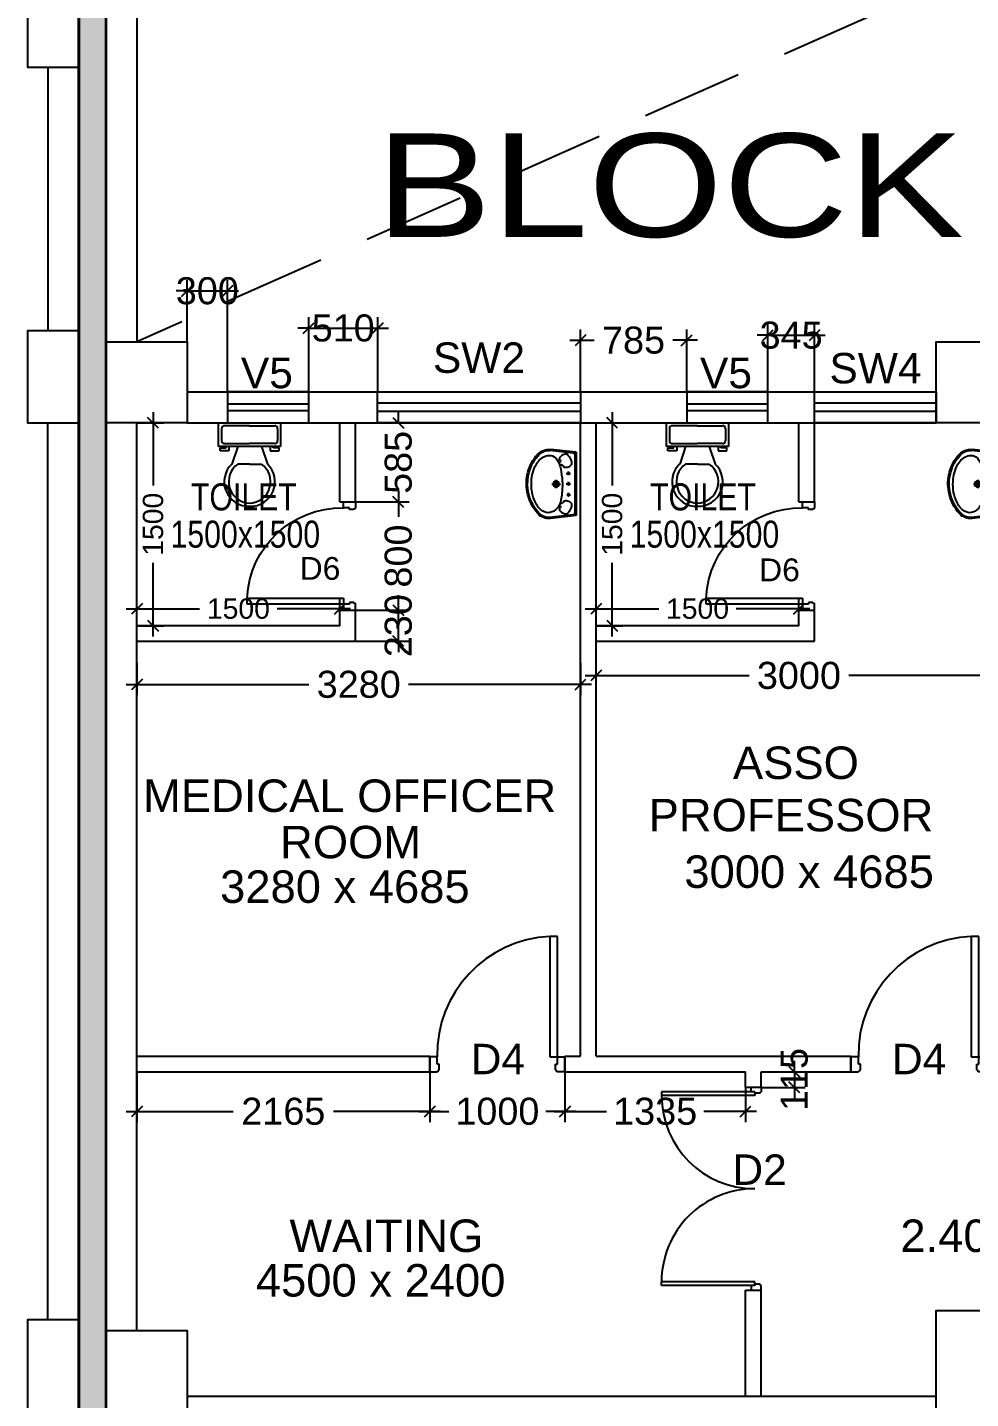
# Model space of a CAD drawing. Extents: x 7897917 to 8423973, y -6487334 to -6173396.
# Drawn here: x 7963284 to 7970258, y -6426861 to -6416719 of the extents above; entities that cross this region are included whole.
import ezdxf
from ezdxf.enums import TextEntityAlignment as Align

# ---------------------------------------------------------------- set-up
doc = ezdxf.new("R2010")
doc.units = 0
doc.header["$LTSCALE"] = 600
doc.header["$MEASUREMENT"] = 0
doc.header["$PDMODE"] = 35
doc.linetypes.add('HIDDEN', pattern=[0.375, 0.25, -0.125])
doc.linetypes.add('HIDDEN2', pattern=[0.1875, 0.125, -0.0625])
doc.layers.get('0').update_dxf_attribs({"linetype": 'CONTINUOUS'})
doc.layers.get('Defpoints').update_dxf_attribs({"linetype": 'CONTINUOUS'})
for name, color, linetype in [('BLOCKS-PROP', 2, 'CONTINUOUS'), ('DOOR', 32, 'CONTINUOUS'), ('Duct', 8, 'CONTINUOUS'), ('Exp.Joint', 104, 'CONTINUOUS'), ('joinery', 7, 'CONTINUOUS'), ('LA-column', 3, 'CONTINUOUS'), ('REVISIONS', 6, 'CONTINUOUS'), ('Room Dim', 1, 'CONTINUOUS'), ('TEXT', 6, 'CONTINUOUS'), ('Toi-Euip', 8, 'CONTINUOUS'), ('toi-fix', 46, 'CONTINUOUS'), ('Walls', 7, 'CONTINUOUS'), ('WIN', 151, 'CONTINUOUS'), ('Working Dim', 5, 'CONTINUOUS')]:
    doc.layers.add(name, color=color, linetype=linetype)
doc.styles.add('ari', font='arial.ttf')
doc.styles.add('ARIAL', font='arial.ttf')
doc.dimstyles.new('int. dim', dxfattribs={"dimtxt": 450, "dimasz": 80, "dimexe": 80, "dimexo": 0, "dimgap": 70, "dimtad": 0, "dimdec": 0, "dimzin": 12, "dimdsep": 46, "dimtxsty": 'ari', "dimblk": 'OBLIQUE', "dimcen": 2, "dimdle": 80, "dimclrd": 256, "dimclre": 256, "dimclrt": 6, "dimadec": 0, "dimazin": 0, "dimtfac": 1, "dimtdec": 0, "dimtix": 1, "dimtmove": 2, "dimatfit": 3, "dimfxl": 1, "dimtolj": 1, "dimtzin": 0, "dimlwd": -1, "dimlwe": -1, "dimarcsym": 0})

# ---------------------------------------------------------------- blocks, each defined once
blk = doc.blocks.new('_Oblique')
at = {"color": 0, "linetype": 'ByBlock', "lineweight": -2}
blk.add_line((-0.5, -0.5), (0.5, 0.5), dxfattribs=at)
blk = doc.blocks.new('*D1549')
at = {"layer": 'Defpoints', "color": 0, "transparency": 16777216}
for p in [(7967489, -6421513), (7967489, -6421521, 2), (7970489, -6421521, 7)]:
    blk.add_point(p, dxfattribs=at)
at = {"layer": 'Working Dim', "transparency": 16777216}
for p, q in [((7967489, -6421521), (7967489, -6421433)), ((7970489, -6421521), (7970489, -6421433)), ((7967409, -6421513), (7968621, -6421513)), ((7970569, -6421513), (7969357, -6421513))]:
    blk.add_line(p, q, dxfattribs=at)
at = {"layer": 'Working Dim', "transparency": 16777216, "xscale": 80, "yscale": 80, "zscale": 80, "rotation": 180}
blk.add_blockref('_Oblique', (7967489, -6421513), dxfattribs=at)
at = {"layer": 'Working Dim', "transparency": 16777216, "xscale": 80, "yscale": 80, "zscale": 80}
blk.add_blockref('_Oblique', (7970489, -6421513), dxfattribs=at)
at = {"layer": 'Working Dim', "color": 6, "transparency": 16777216, "insert": (7968989, -6421513), "char_height": 200, "attachment_point": 5, "style": 'ari'}
blk.add_mtext('\\A1;3000', dxfattribs=at)
blk = doc.blocks.new('*D1557')
at = {"layer": 'Defpoints', "color": 0, "transparency": 16777216}
for p in [(7964094, -6421420, 2), (7967374, -6421420, 0), (7967374, -6421579)]:
    blk.add_point(p, dxfattribs=at)
at = {"layer": 'Working Dim', "transparency": 16777216}
for p, q in [((7964094, -6421420), (7964094, -6421659)), ((7967374, -6421420), (7967374, -6421659)), ((7964014, -6421579), (7965366, -6421579)), ((7967454, -6421579), (7966102, -6421579))]:
    blk.add_line(p, q, dxfattribs=at)
at = {"layer": 'Working Dim', "transparency": 16777216, "xscale": 80, "yscale": 80, "zscale": 80, "rotation": 180}
blk.add_blockref('_Oblique', (7964094, -6421579), dxfattribs=at)
at = {"layer": 'Working Dim', "transparency": 16777216, "xscale": 80, "yscale": 80, "zscale": 80}
blk.add_blockref('_Oblique', (7967374, -6421579), dxfattribs=at)
at = {"layer": 'Working Dim', "color": 6, "transparency": 16777216, "insert": (7965734, -6421579), "char_height": 200, "attachment_point": 5, "style": 'ari'}
blk.add_mtext('\\A1;3280', dxfattribs=at)
blk = doc.blocks.new('1000')
at = {"layer": 'DOOR'}
for p, q in [((0, -100), (0, 0)), ((0, 0), (49.7, 0)), ((49.7, 0), (49.7, -2.2)), ((63.2, -49.5), (49.7, -49.5)), ((49.7, -49.5), (49.7, -100)), ((63.2, -13.5), (61, -13.5)), ((63.2, -13.5), (63.2, -49.5)), ((836.8, -13.5), (836.8, -49.5)), ((836.8, -13.5), (839, -13.5)), ((836.8, -49.5), (850.3, -49.5)), ((850.3, 0), (850.3, -2.2)), ((900, 0), (850.3, 0)), ((850.3, -49.5), (850.3, -100)), ((900, -100), (900, 0)), ((49.7, -100), (0, -100)), ((49.7, -100), (49.7, -900.6)), ((100.2, -100), (49.7, -100)), ((100.2, -900.6), (100.2, -100)), ((850.3, -100), (900, -100)), ((49.7, -900.6), (100.2, -900.6))]:
    blk.add_line(p, q, dxfattribs=at)
for centre, major_axis, start_param, end_param in [((49.7, -13.5), (-7.95, 7.95), 3.926991, 5.497787), ((850.3, -13.5), (7.95, 7.95), 0.785398, 2.356194)]:
    blk.add_ellipse(centre, major_axis=major_axis, ratio=1, start_param=start_param, end_param=end_param, dxfattribs=at)
at = {"layer": 'DOOR', "color": 145}
blk.add_ellipse((64.3, -115.3), major_axis=(-519.7, 589.8), ratio=1, start_param=2.464943, end_param=4.009476, dxfattribs=at)
blk = doc.blocks.new('A$C70ED7303')
at = {"layer": 'toi-fix', "color": 8}
for p, q in [((0, 0), (229, 0)), ((229, 0), (229, -174)), ((-229, 0), (0, 0)), ((-229, -174), (-229, 0)), ((-207, -44), (-207, -131)), ((0, -22), (-185, -22)), ((0, -22), (185, -22)), ((207, -44), (207, -131)), ((229, -174), (-229, -174)), ((-218, -207), (-218, -185)), ((-218, -185), (-174, -185)), ((-185, -153), (0, -153)), ((-174, -185), (-174, -174)), ((-153, -174), (-153, -207)), ((-87, -174), (-131, -305)), ((185, -153), (0, -153)), ((87, -174), (131, -305)), ((153, -174), (153, -207)), ((174, -185), (174, -174)), ((218, -185), (174, -185)), ((218, -207), (218, -185)), ((-153, -207), (-218, -207)), ((153, -207), (218, -207)), ((0, -305), (-87, -305)), ((0, -305), (87, -305))]:
    blk.add_line(p, q, dxfattribs=at)
for centre, major_axis, start_param, end_param in [((-188, -41), (13.6, -13.6), 2.214297, 4.068888), ((188, -41), (13.6, -13.6), 0.643501, 2.498091), ((-188, -134), (-13.6, -13.6), 5.35589, 7.21048), ((188, -134), (-13.6, -13.6), 0.643501, 2.498091), ((-7, -436), (-128, -128), 4.686239, 7.105146), ((5, -435), (-113, -113), 4.541602, 7.039318), ((7, -436), (56, -172), -0.351019, 2.067888), ((-5, -435), (-113, -113), 0.814663, 3.31238)]:
    blk.add_ellipse(centre, major_axis=major_axis, ratio=1, start_param=start_param, end_param=end_param, dxfattribs=at)
blk = doc.blocks.new('A$C5FEC0201')
at = {"layer": 'Toi-Euip'}
for p, q in [((0, 473.4), (184.7, 494.1)), ((0, 465.4), (191.4, 486.9)), ((0, 473.4), (0, 20.9)), ((9.6, 458.3), (9.6, 40.4)), ((71.9, 322.5), (39.4, 322.5)), ((54.4, 310.5), (54.4, 336.7)), ((71.9, 247.8), (39.4, 247.8)), ((54.4, 235.7), (54.4, 261.9)), ((173.4, 246.3), (112, 246.3)), ((143.3, 276.5), (143.3, 216.2)), ((66.7, 168.5), (39.4, 168.5)), ((54.4, 156.4), (54.4, 182.7)), ((0, 28.9), (191.4, 7.5)), ((0, 20.9), (184.7, 0.2))]:
    blk.add_line(p, q, dxfattribs=at)
for centre, radius in [((54.4, 322.5), 6.43), ((54.4, 247.8), 6.43), ((143.3, 246.3), 21.6), ((143.3, 246.3), 15.5), ((143.3, 246.3), 10.9), ((54.4, 168.5), 6.43)]:
    blk.add_circle(centre, radius, dxfattribs=at)
for centre, radius, start, end in [((194.8, 411.5), 83.2, 73.23918, 96.99591), ((197.4, 387.4), 106, 42.34, 78.55208), ((-14.6, 453.5), 24.7, 11.14513, 53.7785), ((66.2, 397.4), 34, 151.91921, 201.35614), ((155, 371.1), 126.1, 140.59825, 160.41359), ((76, 441.8), 20.7, 62.49081, 153.19095), ((67.6, 406.2), 56.9, 34.96691, 71.64959), ((273.3, 323.1), 166.8, 149.59023, 175.97193), ((120.5, 410.1), 8.6, 136.04031, 216.10739), ((121.5, 408.7), 8.72, 204.51045, 300.32874), ((100.5, 427.5), 17.9, 320.46419, 39.5358), ((202.8, 375.4), 80.1, 113.69295, 156.38132), ((191.3, 356.4), 94.7, 75.58544, 102.65463), ((198.4, 409.1), 78.1, 56.79114, 95.14021), ((173.3, 329.2), 126, 27.7975, 70.69461), ((181.9, 366.5), 123.1, 31.84149, 61.21457), ((66.3, 262.6), 287, 13.68007, 43.11994), ((134.7, 300.9), 200.3, 16.98939, 40.68541), ((74.8, 413.3), 49.2, 215.0585, 257.19296), ((72.7, 395.9), 31.9, 253.96544, 299.92088), ((114.3, 360.7), 26.8, 118.27151, 163.61398), ((898.2, 212.6), 800.7, 171.22276, 177.52001), ((106.8, 377.5), 8.55, 353.15264, 127.30389), ((72.7, 260.2), 247.5, 0.51874, 31.0564), ((45.2, 246.8), 302.7, 336.19508, 21.84971), ((82.7, 251), 274.2, 347.13905, 16.85156), ((830.4, 250.4), 732.1, 180.24313, 185.54823), ((23.3, 242.5), 297.5, 335.41071, 3.84539), ((66.2, 94.9), 34, 158.64386, 208.08079), ((74.8, 79), 49.2, 102.80704, 144.9415), ((72.7, 96.3), 31.9, 60.07912, 106.03456), ((114.3, 131.5), 26.8, 196.38602, 241.72849), ((106.5, 113.4), 7.39, 228.29837, 348.68026), ((397.3, 201.4), 296.4, 184.2321, 193.82674), ((218.2, 145.9), 109.8, 188.02022, 245.02213), ((164.1, 170.3), 139.7, 301.86033, 338.31323), ((67.5, 229.2), 275.4, 316.21733, 337.66735), ((59.7, 235.8), 293.9, 316.38455, 351.02297), ((-16.1, 41), 25.7, 308.74871, 358.57964), ((155, 121.1), 126.1, 199.58641, 219.40175), ((76, 50.4), 20.7, 206.80905, 297.50919), ((67.6, 86), 56.9, 288.35041, 325.03309), ((120.5, 82.1), 8.6, 143.89261, 223.95969), ((120.7, 84.3), 7.73, 75.15228, 157.93068), ((100.5, 64.8), 17.9, 320.4642, 39.53581), ((199.8, 111.6), 70.9, 246.77794, 302.40806), ((197.9, 98.8), 99.5, 262.39424, 318.61688), ((196, 101.8), 94.4, 267.2238, 318.08952)]:
    blk.add_arc(centre, radius, start, end, dxfattribs=at)
blk = doc.blocks.new('*D1562')
at = {"layer": 'Defpoints', "color": 0, "transparency": 16777216}
for p in [(7967489, -6421019), (7967489, -6421144, 2), (7968989, -6421144, 2)]:
    blk.add_point(p, dxfattribs=at)
at = {"layer": 'Working Dim', "transparency": 16777216}
for p, q in [((7967489, -6421144), (7967489, -6420939)), ((7968989, -6421144), (7968989, -6420939)), ((7967409, -6421019), (7967952, -6421019)), ((7969069, -6421019), (7968526, -6421019))]:
    blk.add_line(p, q, dxfattribs=at)
at = {"layer": 'Working Dim', "transparency": 16777216, "xscale": 80, "yscale": 80, "zscale": 80, "rotation": 180}
blk.add_blockref('_Oblique', (7967489, -6421019), dxfattribs=at)
at = {"layer": 'Working Dim', "transparency": 16777216, "xscale": 80, "yscale": 80, "zscale": 80}
blk.add_blockref('_Oblique', (7968989, -6421019), dxfattribs=at)
at = {"layer": 'Working Dim', "color": 6, "transparency": 16777216, "insert": (7968239, -6421019), "char_height": 150, "attachment_point": 5, "style": 'ari'}
blk.add_mtext('\\A1;1500', dxfattribs=at)
blk = doc.blocks.new('*D1563')
at = {"layer": 'Defpoints', "color": 0, "transparency": 16777216}
for p in [(7967489, -6419644, 9), (7967489, -6421144, 11), (7967608, -6421144)]:
    blk.add_point(p, dxfattribs=at)
at = {"layer": 'Working Dim', "transparency": 16777216}
for p, q in [((7967489, -6419644), (7967688, -6419644)), ((7967608, -6419564), (7967608, -6420107)), ((7967608, -6421224), (7967608, -6420680)), ((7967489, -6421144), (7967688, -6421144))]:
    blk.add_line(p, q, dxfattribs=at)
at = {"layer": 'Working Dim', "transparency": 16777216, "xscale": 80, "yscale": 80, "zscale": 80}
for p, rotation in [((7967608, -6419644), 90), ((7967608, -6421144), 270)]:
    blk.add_blockref('_Oblique', p, dxfattribs=dict(at, rotation=rotation))
at = {"layer": 'Working Dim', "color": 6, "transparency": 16777216, "insert": (7967608, -6420394), "char_height": 150, "attachment_point": 5, "rotation": 90, "style": 'ari'}
blk.add_mtext('\\A1;1500', dxfattribs=at)
blk = doc.blocks.new('*D1564')
at = {"layer": 'Defpoints', "color": 0, "transparency": 16777216}
for p in [(7964094, -6421019), (7964094, -6421144, 2), (7965594, -6421144, 2)]:
    blk.add_point(p, dxfattribs=at)
at = {"layer": 'Working Dim', "transparency": 16777216}
for p, q in [((7964094, -6421144), (7964094, -6420939)), ((7965594, -6421144), (7965594, -6420939)), ((7964014, -6421019), (7964557, -6421019)), ((7965674, -6421019), (7965131, -6421019))]:
    blk.add_line(p, q, dxfattribs=at)
at = {"layer": 'Working Dim', "transparency": 16777216, "xscale": 80, "yscale": 80, "zscale": 80, "rotation": 180}
blk.add_blockref('_Oblique', (7964094, -6421019), dxfattribs=at)
at = {"layer": 'Working Dim', "transparency": 16777216, "xscale": 80, "yscale": 80, "zscale": 80}
blk.add_blockref('_Oblique', (7965594, -6421019), dxfattribs=at)
at = {"layer": 'Working Dim', "color": 6, "transparency": 16777216, "insert": (7964844, -6421019), "char_height": 150, "attachment_point": 5, "style": 'ari'}
blk.add_mtext('\\A1;1500', dxfattribs=at)
blk = doc.blocks.new('*D1565')
at = {"layer": 'Defpoints', "color": 0, "transparency": 16777216}
for p in [(7964094, -6419644, 9), (7964094, -6421144, 11), (7964213, -6421144)]:
    blk.add_point(p, dxfattribs=at)
at = {"layer": 'Working Dim', "transparency": 16777216}
for p, q in [((7964094, -6419644), (7964293, -6419644)), ((7964213, -6419564), (7964213, -6420107)), ((7964213, -6421224), (7964213, -6420680)), ((7964094, -6421144), (7964293, -6421144))]:
    blk.add_line(p, q, dxfattribs=at)
at = {"layer": 'Working Dim', "transparency": 16777216, "xscale": 80, "yscale": 80, "zscale": 80}
for p, rotation in [((7964213, -6419644), 90), ((7964213, -6421144), 270)]:
    blk.add_blockref('_Oblique', p, dxfattribs=dict(at, rotation=rotation))
at = {"layer": 'Working Dim', "color": 6, "transparency": 16777216, "insert": (7964213, -6420394), "char_height": 150, "attachment_point": 5, "rotation": 90, "style": 'ari'}
blk.add_mtext('\\A1;1500', dxfattribs=at)
blk = doc.blocks.new('Z$W@#1275')
at = {"layer": 'DOOR'}
for p, q in [((73, 1500), (0, 1500)), ((0, 1500), (0, 1467)), ((0, 1467), (2, 1467)), ((11, 1456), (11, 1458)), ((11, 1456), (47, 1456)), ((47, 1467), (736, 1467)), ((47, 1467), (47, 1439)), ((47, 1456), (47, 1467)), ((47, 1467), (73, 1467)), ((47, 1439), (736, 1439)), ((73, 1467), (73, 1500)), ((736, 1467), (736, 1439)), ((0, 33), (2, 33)), ((0, 0), (0, 33)), ((73, 0), (0, 0)), ((11, 44), (11, 42)), ((11, 44), (47, 44)), ((47, 61), (736, 61)), ((47, 33), (47, 61)), ((47, 44), (47, 33)), ((47, 33), (736, 33)), ((47, 33), (73, 33)), ((73, 33), (73, 0)), ((736, 33), (736, 61))]:
    blk.add_line(p, q, dxfattribs=at)
for centre, start, end in [((11, 1467), 180, 270), ((11, 33), 90, 180)]:
    blk.add_arc(centre, 9.13, start, end, dxfattribs=at)
at = {"layer": 'DOOR', "color": 145}
for centre, start, end in [((47, 1439), 270, 0), ((47, 61), 0, 90)]:
    blk.add_arc(centre, 689, start, end, dxfattribs=at)
blk = doc.blocks.new('*D1673')
at = {"layer": 'Defpoints', "color": 0, "transparency": 16777216}
for p in [(7968709, -6424444, 10), (7968709, -6424559, 2), (7968955, -6424559)]:
    blk.add_point(p, dxfattribs=at)
at = {"layer": 'Working Dim', "transparency": 16777216}
for p, q in [((7968955, -6424444), (7968955, -6424364)), ((7968709, -6424444), (7969035, -6424444)), ((7968955, -6424444), (7968955, -6424559)), ((7968709, -6424559), (7969035, -6424559)), ((7968955, -6424559), (7968955, -6424639))]:
    blk.add_line(p, q, dxfattribs=at)
at = {"layer": 'Working Dim', "transparency": 16777216, "xscale": 80, "yscale": 80, "zscale": 80}
for p, rotation in [((7968955, -6424444), 270), ((7968955, -6424559), 90)]:
    blk.add_blockref('_Oblique', p, dxfattribs=dict(at, rotation=rotation))
at = {"layer": 'Working Dim', "color": 6, "transparency": 16777216, "insert": (7968955, -6424501), "char_height": 200, "attachment_point": 5, "rotation": 90, "style": 'ari'}
blk.add_mtext('\\A1;115', dxfattribs=at)
blk = doc.blocks.new('*D1674')
at = {"layer": 'Defpoints', "color": 0, "transparency": 16777216}
for p in [(7964094, -6424444, 4), (7966259, -6424444, 3), (7966259, -6424737)]:
    blk.add_point(p, dxfattribs=at)
at = {"layer": 'Working Dim', "transparency": 16777216}
for p, q in [((7964094, -6424444), (7964094, -6424817)), ((7966259, -6424444), (7966259, -6424817)), ((7964014, -6424737), (7964805, -6424737)), ((7966339, -6424737), (7965547, -6424737))]:
    blk.add_line(p, q, dxfattribs=at)
at = {"layer": 'Working Dim', "transparency": 16777216, "xscale": 80, "yscale": 80, "zscale": 80, "rotation": 180}
blk.add_blockref('_Oblique', (7964094, -6424737), dxfattribs=at)
at = {"layer": 'Working Dim', "transparency": 16777216, "xscale": 80, "yscale": 80, "zscale": 80}
blk.add_blockref('_Oblique', (7966259, -6424737), dxfattribs=at)
at = {"layer": 'Working Dim', "color": 6, "transparency": 16777216, "insert": (7965176, -6424737), "char_height": 200, "attachment_point": 5, "style": 'ari'}
blk.add_mtext('\\A1;2165', dxfattribs=at)
blk = doc.blocks.new('*D1675')
at = {"layer": 'Defpoints', "color": 0, "transparency": 16777216}
for p in [(7966259, -6424444, 3), (7967259, -6424444, 3), (7967259, -6424737)]:
    blk.add_point(p, dxfattribs=at)
at = {"layer": 'Working Dim', "transparency": 16777216}
for p, q in [((7966259, -6424444), (7966259, -6424817)), ((7967259, -6424444), (7967259, -6424817)), ((7966179, -6424737), (7966400, -6424737)), ((7967339, -6424737), (7967118, -6424737))]:
    blk.add_line(p, q, dxfattribs=at)
at = {"layer": 'Working Dim', "transparency": 16777216, "xscale": 80, "yscale": 80, "zscale": 80, "rotation": 180}
blk.add_blockref('_Oblique', (7966259, -6424737), dxfattribs=at)
at = {"layer": 'Working Dim', "transparency": 16777216, "xscale": 80, "yscale": 80, "zscale": 80}
blk.add_blockref('_Oblique', (7967259, -6424737), dxfattribs=at)
at = {"layer": 'Working Dim', "color": 6, "transparency": 16777216, "insert": (7966759, -6424737), "char_height": 200, "attachment_point": 5, "style": 'ari'}
blk.add_mtext('\\A1;1000', dxfattribs=at)
blk = doc.blocks.new('*D1676')
at = {"layer": 'Defpoints', "color": 0, "transparency": 16777216}
for p in [(7967259, -6424444, 3), (7968594, -6424559, 3), (7968594, -6424737)]:
    blk.add_point(p, dxfattribs=at)
at = {"layer": 'Working Dim', "transparency": 16777216}
for p, q in [((7967259, -6424444), (7967259, -6424817)), ((7968594, -6424559), (7968594, -6424817)), ((7967179, -6424737), (7967566, -6424737)), ((7968674, -6424737), (7968286, -6424737))]:
    blk.add_line(p, q, dxfattribs=at)
at = {"layer": 'Working Dim', "transparency": 16777216, "xscale": 80, "yscale": 80, "zscale": 80, "rotation": 180}
blk.add_blockref('_Oblique', (7967259, -6424737), dxfattribs=at)
at = {"layer": 'Working Dim', "transparency": 16777216, "xscale": 80, "yscale": 80, "zscale": 80}
blk.add_blockref('_Oblique', (7968594, -6424737), dxfattribs=at)
at = {"layer": 'Working Dim', "color": 6, "transparency": 16777216, "insert": (7967926, -6424737), "char_height": 200, "attachment_point": 5, "style": 'ari'}
blk.add_mtext('\\A1;1335', dxfattribs=at)
blk = doc.blocks.new('*D1679')
at = {"layer": 'Defpoints', "color": 0, "transparency": 16777216}
for p in [(7964764, -6418668), (7964464, -6419044, 0), (7964764, -6419414, 5)]:
    blk.add_point(p, dxfattribs=at)
at = {"layer": 'Working Dim', "transparency": 16777216}
for p, q in [((7964464, -6419044), (7964464, -6418588)), ((7964764, -6419414), (7964764, -6418588)), ((7964464, -6418668), (7964384, -6418668)), ((7964464, -6418668), (7964764, -6418668)), ((7964764, -6418668), (7964844, -6418668))]:
    blk.add_line(p, q, dxfattribs=at)
at = {"layer": 'Working Dim', "transparency": 16777216, "xscale": 80, "yscale": 80, "zscale": 80}
blk.add_blockref('_Oblique', (7964464, -6418668), dxfattribs=at)
at = {"layer": 'Working Dim', "transparency": 16777216, "xscale": 80, "yscale": 80, "zscale": 80, "rotation": 180}
blk.add_blockref('_Oblique', (7964764, -6418668), dxfattribs=at)
at = {"layer": 'Working Dim', "color": 6, "transparency": 16777216, "insert": (7964614, -6418668), "char_height": 200, "attachment_point": 5, "style": 'ari'}
blk.add_mtext('\\A1;300', dxfattribs=at)
blk = doc.blocks.new('*D1680')
at = {"layer": 'Defpoints', "color": 0, "transparency": 16777216}
for p in [(7969104, -6418996), (7968759, -6419414, 9), (7969104, -6419414, -2)]:
    blk.add_point(p, dxfattribs=at)
at = {"layer": 'Working Dim', "transparency": 16777216}
for p, q in [((7968759, -6419414), (7968759, -6418916)), ((7969104, -6419414), (7969104, -6418916)), ((7968759, -6418996), (7968679, -6418996)), ((7968759, -6418996), (7969104, -6418996)), ((7969104, -6418996), (7969184, -6418996))]:
    blk.add_line(p, q, dxfattribs=at)
at = {"layer": 'Working Dim', "transparency": 16777216, "xscale": 80, "yscale": 80, "zscale": 80}
blk.add_blockref('_Oblique', (7968759, -6418996), dxfattribs=at)
at = {"layer": 'Working Dim', "transparency": 16777216, "xscale": 80, "yscale": 80, "zscale": 80, "rotation": 180}
blk.add_blockref('_Oblique', (7969104, -6418996), dxfattribs=at)
at = {"layer": 'Working Dim', "color": 6, "transparency": 16777216, "insert": (7968931, -6418996), "char_height": 200, "attachment_point": 5, "style": 'ari'}
blk.add_mtext('\\A1;345', dxfattribs=at)
blk = doc.blocks.new('*D1682')
at = {"layer": 'Defpoints', "color": 0, "transparency": 16777216}
for p in [(7965709, -6421029, -2), (7966027, -6421029), (7965709, -6421259, -5)]:
    blk.add_point(p, dxfattribs=at)
at = {"layer": 'Working Dim', "transparency": 16777216}
for p, q in [((7966027, -6421029), (7966027, -6420949)), ((7965709, -6421029), (7966107, -6421029)), ((7966027, -6421259), (7966027, -6421029)), ((7965709, -6421259), (7966107, -6421259)), ((7966027, -6421259), (7966027, -6421339))]:
    blk.add_line(p, q, dxfattribs=at)
at = {"layer": 'Working Dim', "transparency": 16777216, "xscale": 80, "yscale": 80, "zscale": 80}
for p, rotation in [((7966027, -6421029), 270), ((7966027, -6421259), 90)]:
    blk.add_blockref('_Oblique', p, dxfattribs=dict(at, rotation=rotation))
at = {"layer": 'Working Dim', "color": 6, "transparency": 16777216, "insert": (7966027, -6421144), "char_height": 200, "attachment_point": 5, "rotation": 90, "style": 'ari'}
blk.add_mtext('\\A1;230', dxfattribs=at)
blk = doc.blocks.new('*D1683')
at = {"layer": 'Defpoints', "color": 0, "transparency": 16777216}
for p in [(7965709, -6420229, -2), (7966027, -6420229), (7965709, -6421029, -2)]:
    blk.add_point(p, dxfattribs=at)
at = {"layer": 'Working Dim', "transparency": 16777216}
for p, q in [((7966027, -6420149), (7966027, -6420338)), ((7965709, -6420229), (7966107, -6420229)), ((7966027, -6421109), (7966027, -6420919)), ((7965709, -6421029), (7966107, -6421029))]:
    blk.add_line(p, q, dxfattribs=at)
at = {"layer": 'Working Dim', "transparency": 16777216, "xscale": 80, "yscale": 80, "zscale": 80}
for p, rotation in [((7966027, -6420229), 90), ((7966027, -6421029), 270)]:
    blk.add_blockref('_Oblique', p, dxfattribs=dict(at, rotation=rotation))
at = {"layer": 'Working Dim', "color": 6, "transparency": 16777216, "insert": (7966027, -6420629), "char_height": 200, "attachment_point": 5, "rotation": 90, "style": 'ari'}
blk.add_mtext('\\A1;800', dxfattribs=at)
blk = doc.blocks.new('*D1684')
at = {"layer": 'Defpoints', "color": 0, "transparency": 16777216}
for p in [(7965709, -6419644, 2), (7966027, -6419644), (7965709, -6420229, -2)]:
    blk.add_point(p, dxfattribs=at)
at = {"layer": 'Working Dim', "transparency": 16777216}
for p, q in [((7965709, -6419644), (7966107, -6419644)), ((7966027, -6419644), (7966027, -6419564)), ((7966027, -6419644), (7966027, -6419645)), ((7965709, -6420229), (7966107, -6420229)), ((7966027, -6420229), (7966027, -6420228)), ((7966027, -6420229), (7966027, -6420309))]:
    blk.add_line(p, q, dxfattribs=at)
at = {"layer": 'Working Dim', "transparency": 16777216, "xscale": 80, "yscale": 80, "zscale": 80}
for p, rotation in [((7966027, -6419644), 270), ((7966027, -6420229), 90)]:
    blk.add_blockref('_Oblique', p, dxfattribs=dict(at, rotation=rotation))
at = {"layer": 'Working Dim', "color": 6, "transparency": 16777216, "insert": (7966027, -6419936), "char_height": 200, "attachment_point": 5, "rotation": 90, "style": 'ari'}
blk.add_mtext('\\A1;585', dxfattribs=at)
blk = doc.blocks.new('*D2360')
at = {"layer": 'Defpoints', "color": 0, "transparency": 16777216}
for p in [(7965874, -6418943), (7965364, -6419414, 5), (7965874, -6419414, -2)]:
    blk.add_point(p, dxfattribs=at)
at = {"layer": 'Working Dim', "transparency": 16777216}
for p, q in [((7965364, -6419414), (7965364, -6418863)), ((7965874, -6419414), (7965874, -6418863)), ((7965364, -6418943), (7965284, -6418943)), ((7965364, -6418943), (7965874, -6418943)), ((7965874, -6418943), (7965954, -6418943))]:
    blk.add_line(p, q, dxfattribs=at)
at = {"layer": 'Working Dim', "transparency": 16777216, "xscale": 80, "yscale": 80, "zscale": 80}
blk.add_blockref('_Oblique', (7965364, -6418943), dxfattribs=at)
at = {"layer": 'Working Dim', "transparency": 16777216, "xscale": 80, "yscale": 80, "zscale": 80, "rotation": 180}
blk.add_blockref('_Oblique', (7965874, -6418943), dxfattribs=at)
at = {"layer": 'Working Dim', "color": 6, "transparency": 16777216, "insert": (7965619, -6418943), "char_height": 200, "attachment_point": 5, "style": 'ari'}
blk.add_mtext('\\A1;510', dxfattribs=at)
blk = doc.blocks.new('*D2361')
at = {"layer": 'Defpoints', "color": 0, "transparency": 16777216}
for p in [(7968159, -6419033), (7967374, -6419414, -2), (7968159, -6419414, 9)]:
    blk.add_point(p, dxfattribs=at)
at = {"layer": 'Working Dim', "transparency": 16777216}
for p, q in [((7967294, -6419033), (7967475, -6419033)), ((7967374, -6419414), (7967374, -6418953)), ((7968239, -6419033), (7968057, -6419033)), ((7968159, -6419414), (7968159, -6418953))]:
    blk.add_line(p, q, dxfattribs=at)
at = {"layer": 'Working Dim', "transparency": 16777216, "xscale": 80, "yscale": 80, "zscale": 80, "rotation": 180}
blk.add_blockref('_Oblique', (7967374, -6419033), dxfattribs=at)
at = {"layer": 'Working Dim', "transparency": 16777216, "xscale": 80, "yscale": 80, "zscale": 80}
blk.add_blockref('_Oblique', (7968159, -6419033), dxfattribs=at)
at = {"layer": 'Working Dim', "color": 6, "transparency": 16777216, "insert": (7967766, -6419033), "char_height": 200, "attachment_point": 5, "style": 'ari'}
blk.add_mtext('\\A1;785', dxfattribs=at)

msp = doc.modelspace()

# ---------------------------------------------------------------- hatches: boundary and pattern name
at = {"layer": 'Exp.Joint', "linetype": 'HIDDEN'}
msp.add_hatch(color=256, dxfattribs=at).paths.add_polyline_path([(7963864.043, -6334860.673), (7963664.043, -6334860.673), (7963664.043, -6455862.509), (7963864.043, -6455862.509)])

# ---------------------------------------------------------------- linework, layer by layer
at = {"layer": 'Duct', "color": 8, "linetype": 'HIDDEN2', "ltscale": 10}
msp.add_line((7976763.877, -6413414.855, 11.916), (7964094.049, -6419043.753, -9.862), dxfattribs=at)
at = {"layer": 'Exp.Joint', "linetype": 'HIDDEN', "const_width": 20, "elevation": 4.947}
msp.add_lwpolyline([(7963864.043, -6334860.673), (7963664.043, -6334860.673), (7963664.043, -6455862.509), (7963864.043, -6455862.509)], close=True, dxfattribs=at)
at = {"layer": 'LA-column', "color": 2}
for points, elevation in [([(7963664.048, -6417013.752), (7963664.048, -6416413.752), (7963284.048, -6416413.752), (7963284.048, -6417013.752)], 0.191), ([(7963664.048, -6419643.753), (7963664.048, -6418963.753), (7963284.048, -6418963.753), (7963284.048, -6419643.753)], 28.232)]:
    msp.add_lwpolyline(points, close=True, dxfattribs=dict(at, elevation=elevation))
at = {"layer": 'LA-column', "color": 2, "flags": 128}
for points, elevation in [([(7964464.048, -6419643.706), (7963864.048, -6419643.706), (7963864.048, -6419043.706), (7964464.048, -6419043.706)], 0.191), ([(7970603.839, -6419643.706), (7970003.839, -6419643.706), (7970003.839, -6419043.706), (7970603.839, -6419043.706)], 1.078), ([(7970753.839, -6426958.688), (7970003.839, -6426958.688), (7970003.839, -6426208.688), (7970753.839, -6426208.688)], 1.078), ([(7963664.048, -6426958.688), (7963664.048, -6426278.688), (7963284.048, -6426278.688), (7963284.048, -6426958.688)], 1.721), ([(7964464.048, -6426958.688), (7963864.048, -6426958.688), (7963864.048, -6426358.688), (7964464.048, -6426358.688)], 1.721)]:
    msp.add_lwpolyline(points, close=True, dxfattribs=dict(at, elevation=elevation))
at = {"layer": 'REVISIONS'}
for p, q in [((7965593.959, -6420228.71, 3.431), (7965593.959, -6419643.726, 2.39)), ((7965708.968, -6420228.71, 3.431), (7965708.968, -6419643.726, 2.39)), ((7967373.838, -6424328.676, 3.868), (7967373.838, -6419643.727, -2.211)), ((7967488.848, -6424328.669, 3.868), (7967488.848, -6419643.727, -2.211)), ((7968988.848, -6420228.711, -1.17), (7968988.848, -6419643.727, -2.211)), ((7969103.857, -6420228.711, -1.17), (7969103.857, -6419643.727, -2.211)), ((7965593.959, -6420228.71, -4.566), (7965708.968, -6420228.71, -4.566)), ((7968988.848, -6420228.711, -9.167), (7969103.857, -6420228.711, -9.167)), ((7965593.959, -6421028.741, -4.566), (7965708.968, -6421028.741, -4.566)), ((7965593.959, -6421143.751, 5.059), (7965593.959, -6421028.741, 4.855)), ((7965708.968, -6421258.76, 5.264), (7965708.968, -6421028.741, 4.855)), ((7968988.848, -6421028.742, -9.167), (7969103.857, -6421028.742, -9.167)), ((7968988.848, -6421143.752, 0.459), (7968988.848, -6421028.742, 0.254)), ((7969103.857, -6421258.761, 0.663), (7969103.857, -6421028.742, 0.254)), ((7964093.959, -6421143.752, -4.566), (7965593.959, -6421143.751, -4.566)), ((7967488.848, -6421143.753, -9.167), (7968988.848, -6421143.752, -9.167)), ((7964093.959, -6421258.762, -4.566), (7965708.968, -6421258.76, -4.566)), ((7967488.848, -6421258.763, -9.167), (7969103.857, -6421258.761, -9.167)), ((7964093.958, -6424328.676, 4.036), (7966258.828, -6424328.676, 3.922)), ((7966258.828, -6424443.729, 2.715), (7966258.828, -6424328.676, 2.566)), ((7967258.828, -6424328.676, 3.874), (7967373.838, -6424328.676, 3.868)), ((7967258.828, -6424443.729, 2.715), (7967258.828, -6424328.676, 2.566)), ((7967488.848, -6424328.669, 9.924), (7969373.82, -6424328.669, 9.825)), ((7969373.82, -6424443.721, 8.618), (7969373.82, -6424328.669, 8.469)), ((7964093.958, -6424443.686, 4.036), (7966258.828, -6424443.686, 3.922)), ((7967258.828, -6424443.678, 9.936), (7968593.958, -6424443.678, 9.866)), ((7968593.958, -6424558.687, 2.611), (7968593.958, -6424443.677, 2.39)), ((7968708.967, -6424443.678, 9.86), (7969373.82, -6424443.678, 9.825)), ((7968708.967, -6424558.687, 2.39), (7968708.967, -6424443.678, 2.168)), ((7968593.958, -6424558.687, 3.167), (7968708.967, -6424558.687, 3.167)), ((7968593.957, -6426843.678, -10.56), (7968593.958, -6426058.687, 4.557)), ((7968593.958, -6426058.687, 3.167), (7968708.967, -6426058.687, 3.167)), ((7968708.967, -6426843.678, -10.56), (7968708.967, -6426058.687, 4.557)), ((7964464.048, -6426843.678, 1.347), (7970003.839, -6426843.678, 1.078))]:
    msp.add_line(p, q, dxfattribs=at)
at = {"layer": 'Walls', "linetype": 'Continuous'}
for p, q in [((7963863.958, -6432803.871, 2.39), (7963863.972, -6334860.673, 2.39)), ((7963863.96, -6413414.85, 2.39), (7963863.958, -6419043.753, 2.39)), ((7964093.961, -6413414.85, 2.39), (7964093.958, -6419043.753, 2.39)), ((7963433.867, -6417013.769, 2.39), (7963433.866, -6418963.727, 2.39)), ((7963663.957, -6418963.771, 2.39), (7963663.957, -6417013.769, 2.39)), ((7964464.021, -6419413.731, 2.39), (7970003.839, -6419413.723, 2.39)), ((7963433.956, -6426278.706, 2.39), (7963433.957, -6419643.726, 2.39)), ((7963663.956, -6426278.706, 2.39), (7963663.957, -6419643.726, 2.39)), ((7963863.958, -6424048.851, 2.39), (7963863.959, -6419643.726, 2.39)), ((7964093.958, -6426358.706, 2.39), (7964093.959, -6419643.726, 2.39))]:
    msp.add_line(p, q, dxfattribs=at)
at = {"layer": 'Walls', "linetype": 'Continuous', "elevation": 2.39}
msp.add_lwpolyline([(7964463.931, -6419643.731), (7970003.839, -6419643.724)], dxfattribs=at)
at = {"layer": 'WIN', "linetype": 'Continuous'}
for points, elevation in [([(7964763.959, -6419643.739), (7965363.959, -6419643.739), (7965363.959, -6419413.739), (7964763.959, -6419413.739)], 4.779), ([(7965873.838, -6419413.747), (7967373.838, -6419413.747), (7967373.838, -6419643.747), (7965873.838, -6419643.747)], -2.211), ([(7968158.848, -6419643.719), (7968758.848, -6419643.719), (7968758.848, -6419413.719), (7968158.848, -6419413.719)], 9.081), ([(7969103.857, -6419413.725), (7970003.857, -6419413.725), (7970003.857, -6419643.725), (7969103.857, -6419643.725)], -2.211), ([(7965363.959, -6419504.898), (7964763.959, -6419504.898), (7964763.959, -6419552.58), (7965363.959, -6419552.58)], 4.779), ([(7965873.838, -6419496.53), (7967373.838, -6419496.53), (7967373.838, -6419560.964), (7965873.838, -6419560.964)], -2.211), ([(7968758.848, -6419504.878), (7968158.848, -6419504.878), (7968158.848, -6419552.56), (7968758.848, -6419552.56)], 9.081), ([(7969103.857, -6419496.508), (7970003.857, -6419496.508), (7970003.857, -6419560.941), (7969103.857, -6419560.941)], -2.211)]:
    msp.add_lwpolyline(points, close=True, dxfattribs=dict(at, elevation=elevation))

# ---------------------------------------------------------------- block references
at = {"layer": 'DOOR', "linetype": 'Continuous'}
for p, xscale, yscale, zscale, rotation in [((7965708.968, -6421028.741, -2.176), -0.888886401429866, 0.8888864004984498, 0.8888864003635222, 269.9999737063662), ((7969103.857, -6421028.721, 2.125), -0.888886401429866, 0.8888864004984498, 0.8888864003635222, 269.9999737063662), ((7967258.828, -6424443.768, 2.297), 1.111108001321571, 1.111108001321571, 1.111108001321571, 180.0000098931298), ((7970373.82, -6424443.76, 8.2), 1.111108001321571, 1.111108001321571, 1.111108001321571, 180.0000098931298)]:
    msp.add_blockref('1000', p, dxfattribs=dict(at, xscale=xscale, yscale=yscale, zscale=zscale, rotation=rotation))
at = {"layer": 'DOOR', "xscale": 1.000014690682292, "yscale": 1.000014690682292, "zscale": 1.000014690682292, "rotation": 180}
msp.add_blockref('Z$W@#1275', (7968708.967, -6424558.691, 14.954), dxfattribs=at)
at = {"layer": 'Toi-Euip', "xscale": -1.032431937754154, "yscale": 1.032431937754154, "zscale": 1.032431937754154}
for p in [(7967341.618, -6420350.517, -2.176), (7970459.09, -6420350.497, 2.125)]:
    msp.add_blockref('A$C5FEC0201', p, dxfattribs=at)
at = {"layer": 'toi-fix', "linetype": 'Continuous'}
for p in [(7964927.015, -6419643.752, -2.176), (7968238.217, -6419643.731, 2.125)]:
    msp.add_blockref('A$C70ED7303', p, dxfattribs=at)

# ---------------------------------------------------------------- texts
at = {"layer": 'BLOCKS-PROP', "color": 10, "style": 'ARIAL', "width": 1.2}
msp.add_text('BLOCK - 2d (5)', height=765, dxfattribs=at).set_placement((7970279.169, -6418268.275, 9.944), align=Align.CENTER)
at = {"layer": 'joinery', "style": 'ari'}
for s, height, p in [('SW2', 225, (7966623.114, -6419273.885, -4.601)), ('SW4', 225, (7969555.208, -6419351.666, -4.601)), ('V5', 225, (7965054.581, -6419387.543, 13.199)), ('V5', 225, (7968449.47, -6419387.523, 17.5)), ('D6', 168.75, (7965447.668, -6420804.857)), ('D6', 168.75, (7968845.133, -6420815.52)), ('D4', 225, (7966762.966, -6424462.025, -7.743)), ('D4', 225, (7969877.958, -6424462.017, -1.84)), ('D2', 225, (7968698.206, -6425280.304, 14.954))]:
    msp.add_text(s, height=height, dxfattribs=at).set_placement(p, align=Align.CENTER)
at = {"layer": 'Room Dim', "style": 'ARIAL', "width": 0.8}
for p in [(7964895.307, -6420567.062, 25886.148), (7968290.196, -6420567.042, 25890.449)]:
    msp.add_text('1500x1500', height=200, dxfattribs=at).set_placement(p, align=Align.CENTER)
at = {"layer": 'Room Dim', "style": 'ARIAL'}
msp.add_text('3000 x 4685', height=240, rotation=0.0000221, dxfattribs=at).set_placement((7969064.427, -6423083.594), align=Align.CENTER)
for s, p in [('3280 x 4685', (7965631.444, -6423194.423, 25888.324)), ('4500 x 2400', (7965895.881, -6426106.438, 25888.324))]:
    msp.add_text(s, height=240, dxfattribs=at).set_placement(p, align=Align.CENTER)
at = {"layer": 'TEXT', "color": 7, "style": 'ARIAL', "width": 0.8}
for p in [(7964884.658, -6420291.392, -10.173), (7968279.547, -6420291.371, -5.872)]:
    msp.add_text('TOILET', height=200, dxfattribs=at).set_placement(p, align=Align.CENTER)
at = {"layer": 'TEXT', "color": 7, "style": 'ARIAL'}
for s, p in [('ASSO', (7968966.669, -6422278.046)), ('PROFESSOR', (7968929.998, -6422665.036))]:
    msp.add_text(s, height=240, rotation=0.0000221, dxfattribs=at).set_placement(p, align=Align.CENTER)
for s, p in [('MEDICAL OFFICER', (7965666.708, -6422521.758)), ('ROOM', (7965673.81, -6422864.706)), ('WAITING', (7965938.247, -6425776.721)), ('2.40 M WIDE CORRIDOR', (7971695.074, -6425776.721))]:
    msp.add_text(s, height=240, dxfattribs=at).set_placement(p, align=Align.CENTER)

# ---------------------------------------------------------------- dimensions: what is measured, and where the dimension line sits
at = {"layer": 'Working Dim'}
for base, p1, p2, override, picture, middle in [((7964763.959, -6418668.083), (7964464.048, -6419043.706, 0.191), (7964763.959, -6419413.73, 4.779), {"dimtxt": 200, "dimarcsym": 1}, '*D1679', (7964614.003, -6418668.083)), ((7965873.838, -6418943.073), (7965363.959, -6419413.739, 4.779), (7965873.838, -6419413.729, -2.211), {"dimtxt": 200, "dimarcsym": 1}, '*D2360', (7965618.898, -6418943.073)), ((7968158.848, -6419032.77), (7967373.838, -6419413.727, -2.211), (7968158.848, -6419413.719, 9.081), {"dimtxt": 200, "dimarcsym": 1}, '*D2361', (7967766.343, -6419032.77)), ((7969103.857, -6418996.083), (7968758.848, -6419413.719, 9.081), (7969103.857, -6419413.723, -2.211), {"dimtxt": 200, "dimarcsym": 1}, '*D1680', (7968931.353, -6418996.083)), ((7964093.959, -6421018.669, -4.566), (7965593.959, -6421143.751, -2.176), (7964093.959, -6421143.752, -2.176), {"dimtxt": 150, "dimarcsym": 1}, '*D1564', (7964843.959, -6421018.669, -4.566)), ((7967488.848, -6421018.649, -0.265), (7968988.848, -6421143.731, 2.125), (7967488.848, -6421143.732, 2.125), {"dimtxt": 150, "dimarcsym": 1}, '*D1562', (7968238.848, -6421018.649, -0.265)), ((7967373.838, -6421578.628), (7964093.958, -6421420.294, 2.39), (7967373.838, -6421420.297, -0.306), {"dimtxt": 200, "dimarcsym": 1}, '*D1557', (7965733.898, -6421578.628)), ((7967488.848, -6421513.001, -0.818), (7970488.83, -6421521.48, 5.81), (7967488.848, -6421521.437, 1.209), {"dimtxt": 200, "dimarcsym": 1}, '*D1549', (7968988.839, -6421513.001, -0.818)), ((7966258.828, -6424736.515), (7964093.958, -6424443.686, 4.036), (7966258.828, -6424443.686, 2.715), {"dimtxt": 200, "dimarcsym": 1}, '*D1674', (7965176.393, -6424736.515)), ((7967258.828, -6424736.515), (7966258.828, -6424443.686, 2.715), (7967258.828, -6424443.678, 2.715), {"dimtxt": 200, "dimarcsym": 1}, '*D1675', (7966758.828, -6424736.515)), ((7968593.958, -6424736.515), (7967258.828, -6424443.678, 2.715), (7968593.958, -6424558.687, 2.611), {"dimtxt": 200, "dimarcsym": 1}, '*D1676', (7967926.393, -6424736.515))]:
    dim = msp.add_linear_dim(base=base, p1=p1, p2=p2, dimstyle='int. dim', override=override, dxfattribs=at)
    dim.commit()
    dim.dimension.update_dxf_attribs({"geometry": picture, "text_midpoint": middle})
for base, p1, p2, override, picture, middle in [((7964213.259, -6421143.752, -4.566), (7964093.959, -6419643.726, 4.779), (7964093.959, -6421143.752, 6.726), {"dimtxt": 150, "dimarcsym": 1}, '*D1565', (7964213.259, -6420393.739, -4.566)), ((7966026.635, -6419643.729), (7965708.969, -6420228.71, -2.176), (7965708.968, -6419643.729, 2.39), {"dimtxt": 200, "dimarcsym": 1}, '*D1684', (7966026.635, -6419936.22)), ((7967608.149, -6421143.732, -0.265), (7967488.848, -6419643.706, 9.081), (7967488.848, -6421143.732, 11.027), {"dimtxt": 150, "dimarcsym": 1}, '*D1563', (7967608.149, -6420393.719, -0.265)), ((7966026.635, -6420228.71), (7965708.969, -6421028.741, -2.176), (7965708.969, -6420228.71, -2.176), {"dimtxt": 200, "dimarcsym": 1}, '*D1683', (7966026.635, -6420628.726)), ((7966026.635, -6421028.741), (7965708.968, -6421258.76, -4.566), (7965708.969, -6421028.741, -2.176), {"dimtxt": 200, "dimarcsym": 1}, '*D1682', (7966026.635, -6421143.751)), ((7968955.367, -6424558.687), (7968708.967, -6424443.678, 9.86), (7968708.967, -6424558.687, 2.39), {"dimtxt": 200, "dimarcsym": 1}, '*D1673', (7968955.367, -6424501.183))]:
    dim = msp.add_linear_dim(base=base, p1=p1, p2=p2, angle=90, dimstyle='int. dim', override=override, dxfattribs=at)
    dim.commit()
    dim.dimension.update_dxf_attribs({"geometry": picture, "text_midpoint": middle})

doc.saveas('drawing.dxf')
